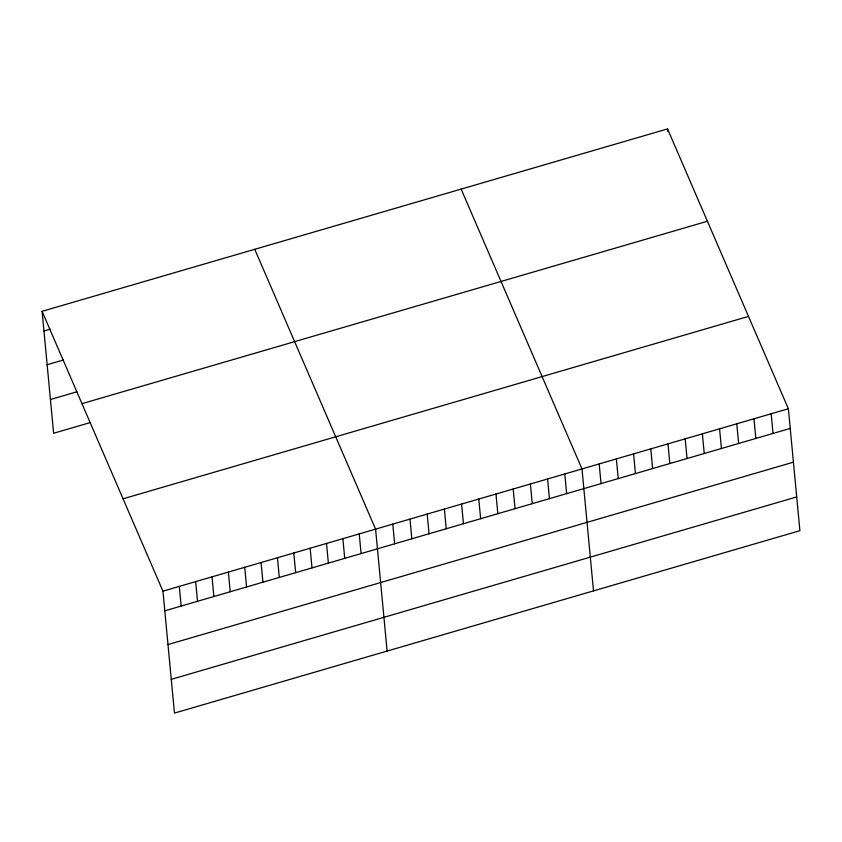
<?xml version="1.0" encoding="UTF-8"?>
<svg xmlns="http://www.w3.org/2000/svg" width="842" height="842" viewBox="0 0 842 842"><rect width="100%" height="100%" fill="white"/><g stroke="black" fill="none" stroke-linecap="round" stroke-linejoin="round"><path stroke-width="1.26" d="M42.1 311.319L667.538 128.91L788.375 408.749L799.9 530.681L174.462 713.09L162.938 591.158L42.1 311.319L53.625 433.251L90.115 422.61M43.963 330.99L50.246 329.159M47.152 364.733L63.508 359.966M50.436 399.508L76.864 391.804M81.979 403.665L707.417 221.257M123.058 498.811L748.496 316.403M162.938 591.158L788.375 408.749M164.8 610.829L790.238 428.42M167.99 644.572L793.427 462.163M171.273 679.347L796.711 496.938M461.142 189.103L581.98 468.941L593.505 590.873M254.747 249.295L375.585 529.134L387.11 651.066M771.177 413.759L773.03 433.43M753.979 418.779L755.832 438.45M736.771 423.8L738.634 443.471M719.573 428.81L721.436 448.481M702.375 433.83L704.238 453.501M667.538 128.91L667.769 131.373M685.178 438.84L687.04 458.511M667.98 443.86L669.832 463.532M650.782 448.881L652.634 468.552M633.573 453.891L635.436 473.562M616.376 458.911L618.238 478.582M599.178 463.921L601.041 483.592M564.782 473.962L566.634 493.633M547.584 478.972L549.437 498.643M530.376 483.992L532.239 503.663M513.178 489.002L515.041 508.684M495.98 494.022L497.843 513.694M478.782 499.043L480.645 518.714M461.584 504.053L463.447 523.724M444.387 509.073L446.239 528.744M427.189 514.083L429.041 533.765M409.98 519.104L411.843 538.775M392.782 524.124L394.645 543.795M359.229 533.902L361.092 553.583M342.873 538.68L344.725 558.351M326.517 543.448L328.369 563.119M310.151 548.216L312.014 567.887M293.795 552.994L295.658 572.665M277.439 557.762L279.302 577.433M261.083 562.53L262.946 582.201M244.727 567.298L246.58 586.969M228.371 572.076L230.224 591.747M212.005 576.844L213.868 596.515M195.649 581.611L197.512 601.283M179.293 586.379L181.156 606.061"/></g></svg>
